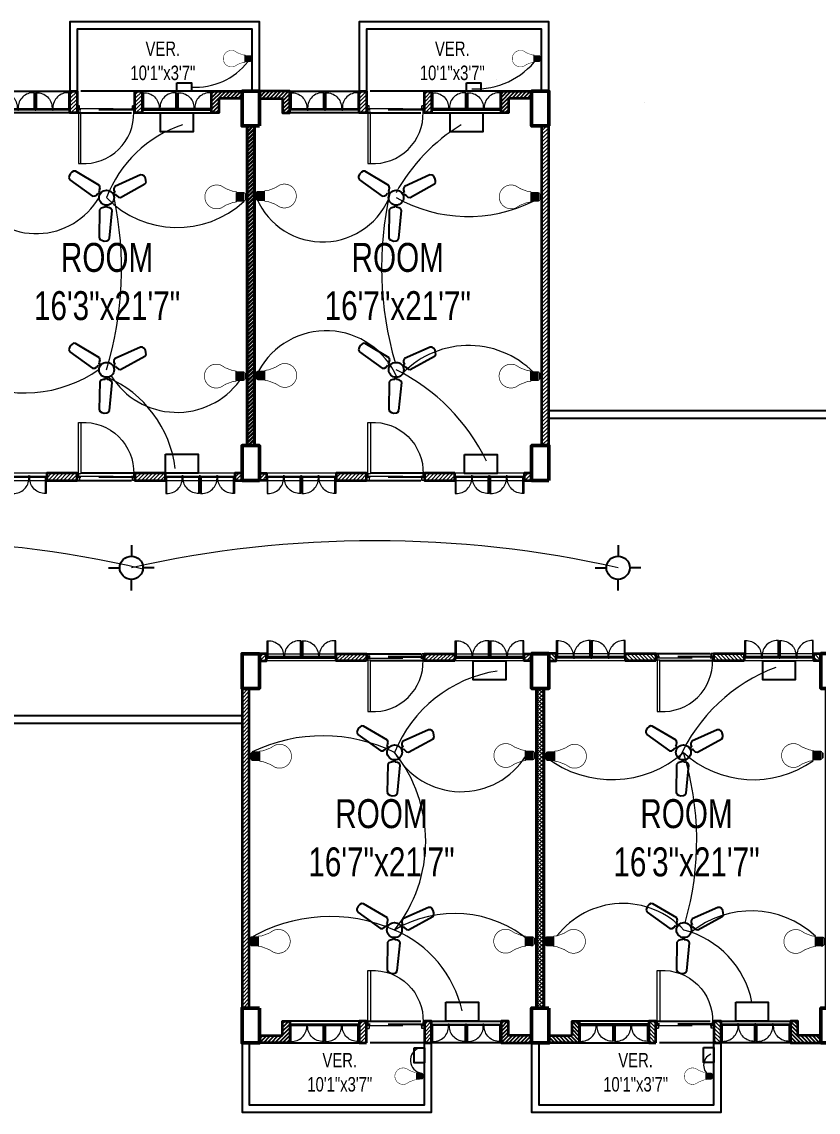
# Model space of a CAD drawing. Extents: x 0 to 3898, y 0 to 1781.
# Drawn here: x 986 to 1537, y 0 to 754 of the extents above; entities that cross this region are included whole.
import ezdxf

# ---------------------------------------------------------------- set-up
doc = ezdxf.new("R2010")
doc.units = 0
doc.header["$LTSCALE"] = 10
doc.linetypes.add('DASHED2', pattern=[0.375, 0.25, -0.125])
for name, color, linetype, lineweight in [('A-TEXT', 7, 'Continuous', 5), ('ar-DOOR-WOOD', 44, 'Continuous', 0), ('e conduit 1', 90, 'Continuous', 5), ('e conduit 2', 210, 'Continuous', 5), ('Main Wall', 250, 'Continuous', 13)]:
    doc.layers.add(name, color=color, linetype=linetype, lineweight=lineweight)
doc.layers.add('hatch brick', color=32, linetype='Continuous', lineweight=0, transparency=0.4)
doc.styles.add('SIMPLE', font='romantic.ttf')
pattern_1 = [(45, (0, 0), (-1.3258252147, 1.3258252147), [])]
pattern_2 = [(45, (-53853.5333, -18641.9185), (-1.325825215, 1.325825215), [])]
pattern_3 = [(45, (-1497151.3946, -132528.2005), (-1.3258252147, 1.3258252147), [])]

# ---------------------------------------------------------------- blocks, each defined once
blk = doc.blocks.new('DOOR_45')
at = {"layer": 'ar-DOOR-WOOD'}
for p, q in [((-11008.75, 15426.44), (-11008.75, 15424.44)), ((-10968.75, 15426.44), (-11008.75, 15426.44)), ((-10968.75, 15427.44), (-10963.75, 15427.44)), ((-10968.75, 15427.44), (-10968.75, 15426.44)), ((-10968.75, 15424.44), (-10968.75, 15426.44)), ((-10968.75, 15426.44), (-10966.75, 15426.44)), ((-10966.75, 15426.44), (-10966.75, 15425.44)), ((-10963.75, 15427.44), (-10963.75, 15425.44)), ((-11008.75, 15424.44), (-10968.75, 15424.44)), ((-10966.75, 15425.44), (-10963.75, 15425.44)), ((-10968.75, 15382.44), (-10968.75, 15383.44)), ((-10968.75, 15383.44), (-10966.75, 15383.44)), ((-10966.75, 15384.44), (-10963.75, 15384.44)), ((-10966.75, 15383.44), (-10966.75, 15384.44)), ((-10963.75, 15382.44), (-10963.75, 15384.44)), ((-10968.75, 15382.44), (-10963.75, 15382.44))]:
    blk.add_line(p, q, dxfattribs=at)
for points in [[(-10968.75, 15426.44), (-11008.75, 15426.44), (-11008.75, 15424.44), (-10968.75, 15424.44)], [(-10963.75, 15427.44), (-10968.75, 15427.44), (-10968.75, 15426.44), (-10966.75, 15426.44), (-10966.75, 15425.44), (-10963.75, 15425.44)], [(-10968.75, 15383.44), (-10968.75, 15382.44), (-10963.75, 15382.44), (-10963.75, 15384.44), (-10966.75, 15384.44), (-10966.75, 15383.44)]]:
    blk.add_lwpolyline(points, close=True, dxfattribs=at)
blk.add_arc((-10969.89, 15422.35), 38.92, 176.90834, 271.67702, dxfattribs=at)
blk = doc.blocks.new('DOOR_40')
at = {"layer": 'ar-DOOR-WOOD'}
for p, q in [((-11029.1, 15421.4), (-11064.1, 15421.4)), ((-11064.1, 15421.4), (-11064.1, 15419.4)), ((-11064.1, 15419.4), (-11029.1, 15419.4)), ((-11029.1, 15422.4), (-11024.1, 15422.4)), ((-11029.1, 15422.4), (-11029.1, 15421.4)), ((-11029.1, 15419.4), (-11029.1, 15421.4)), ((-11029.1, 15421.4), (-11027.1, 15421.4)), ((-11027.1, 15421.4), (-11027.1, 15420.4)), ((-11027.1, 15420.4), (-11024.1, 15420.4)), ((-11024.1, 15422.4), (-11024.1, 15420.4)), ((-11029.1, 15383.4), (-11027.1, 15383.4)), ((-11029.1, 15382.4), (-11029.1, 15383.4)), ((-11029.1, 15382.4), (-11024.1, 15382.4)), ((-11027.1, 15383.4), (-11027.1, 15384.4)), ((-11027.1, 15384.4), (-11024.1, 15384.4)), ((-11024.1, 15382.4), (-11024.1, 15384.4))]:
    blk.add_line(p, q, dxfattribs=at)
blk.add_arc((-11029.4, 15418.2), 34.8, 178.03, 270.3561, dxfattribs=at)
blk = doc.blocks.new('room 1')
h = blk.add_hatch()
h.set_pattern_fill('ANSI31', color=256, scale=15)
h.set_pattern_definition(pattern_1)
h.paths.add_polyline_path([(1498318.01, 133229.01), (1498318.01, 133219.01), (1498323.01, 133219.01), (1498323.01, 133234.01), (1498302.01, 133234.01), (1498302.01, 133229.01), (1498302.01, 133229.01)])
h = blk.add_hatch()
h.set_pattern_fill('ANSI31', color=256, scale=15)
h.set_pattern_definition(pattern_1)
h.paths.add_polyline_path([(1498474.01, 133229.01), (1498474.01, 133219.01), (1498469.01, 133219.01), (1498469.01, 133234.01), (1498490.01, 133234.01), (1498490.01, 133229.01), (1498490.01, 133229.01)])
at = {"layer": 'hatch brick'}
h = blk.add_hatch(dxfattribs=at)
h.set_pattern_fill('ANSI31', color=256, scale=15)
h.set_pattern_definition([(45, (69, 2), (-1.3258252147, 1.3258252147), [])])
h.paths.add_polyline_path([(1498376.01, 133234.01), (1498376.01, 133219.01), (1498376.01, 133219.01), (1498371.01, 133219.01), (1498371.01, 133234.01)])
h = blk.add_hatch(dxfattribs=at)
h.set_pattern_fill('ANSI31', color=256, scale=15)
h.set_pattern_definition([(45, (114, 2), (-1.3258252147, 1.3258252147), [])])
h.paths.add_polyline_path([(1498421.01, 133234.01), (1498421.01, 133219.01), (1498421.01, 133219.01), (1498416.01, 133219.01), (1498416.01, 133234.01)])
h = blk.add_hatch(dxfattribs=at)
h.set_pattern_fill('ANSI31', color=256, scale=15)
h.set_pattern_definition(pattern_1)
h.paths.add_polyline_path([(1498298.51, 132989.01), (1498293.51, 132989.01), (1498293.51, 133210.01), (1498298.51, 133210.01)])
h = blk.add_hatch(dxfattribs=at)
h.set_pattern_fill('ANSI31', color=256, scale=15)
h.set_pattern_definition(pattern_1)
h.paths.add_polyline_path([(1498493.51, 132989.01), (1498498.51, 132989.01), (1498498.51, 133210.01), (1498493.51, 133210.01)])
h = blk.add_hatch(dxfattribs=at)
h.set_pattern_fill('ANSI31', color=256, scale=15)
h.set_pattern_definition([(45, (-14.5, 0), (-1.3258252147, 1.3258252147), [])])
h.paths.add_polyline_path([(1498302.01, 132970.01), (1498307.01, 132970.01), (1498307.01, 132965.01), (1498302.01, 132965.01)])
h = blk.add_hatch(dxfattribs=at)
h.set_pattern_fill('ANSI31', color=256, scale=15)
h.set_pattern_definition([(45, (-5, -252), (-1.3258252147, 1.3258252147), [])])
h.paths.add_polyline_path([(1498376.01, 132970.01), (1498355.01, 132970.01), (1498355.01, 132965.01), (1498376.01, 132965.01)])
h = blk.add_hatch(dxfattribs=at)
h.set_pattern_fill('ANSI31', color=256, scale=15)
h.set_pattern_definition([(45, (1.2113, 4e-09), (-1.3258252147, 1.3258252147), [])])
h.paths.add_polyline_path([(1498437.01, 132970.01), (1498416.01, 132970.01), (1498416.01, 132965.01), (1498437.01, 132965.01)])
h = blk.add_hatch(dxfattribs=at)
h.set_pattern_fill('ANSI31', color=256, scale=15)
h.set_pattern_definition(pattern_1)
h.paths.add_polyline_path([(1498490.01, 132970.01), (1498485.01, 132970.01), (1498485.01, 132965.01), (1498490.01, 132965.01)])
for points in [[(1498323.01, 133234.01), (1498371.01, 133234.01), (1498371.01, 133219.01), (1498323.01, 133219.01)], [(1498469.01, 133234.01), (1498421.01, 133234.01), (1498421.01, 133219.01), (1498469.01, 133219.01)]]:
    blk.add_lwpolyline(points, close=True)
at = {"linetype": 'DASHED2', "ltscale": 15}
for points in [[(1498376.01, 133219.01), (1498416.01, 133219.01), (1498416.01, 133234.01), (1498376.01, 133234.01)], [(1498376.01, 132965.01), (1498416.01, 132965.01), (1498416.01, 132970.01), (1498376.01, 132970.01)]]:
    blk.add_lwpolyline(points, close=True, dxfattribs=at)
at = {"layer": 'Main Wall', "color": 1, "lineweight": 50}
for points in [[(1498302.01, 133210.01), (1498290.01, 133210.01), (1498290.01, 133234.01), (1498302.01, 133234.01), (1498302.01, 133210.01)], [(1498502.01, 133210.01), (1498490.01, 133210.01), (1498490.01, 133234.01), (1498502.01, 133234.01), (1498502.01, 133210.01)], [(1498302.01, 132965.01), (1498290.01, 132965.01), (1498290.01, 132989.01), (1498302.01, 132989.01), (1498302.01, 132965.01)], [(1498502.01, 132965.01), (1498490.01, 132965.01), (1498490.01, 132989.01), (1498502.01, 132989.01), (1498502.01, 132965.01)]]:
    blk.add_lwpolyline(points, dxfattribs=at)
at = {"layer": 'Main Wall', "lineweight": 35}
for points in [[(1498318.01, 133229.01), (1498318.01, 133219.01), (1498323.01, 133219.01), (1498323.01, 133234.01), (1498302.01, 133234.01), (1498302.01, 133229.01), (1498302.01, 133229.01), (1498302.01, 133229.01), (1498318.01, 133229.01)], [(1498474.01, 133229.01), (1498474.01, 133219.01), (1498469.01, 133219.01), (1498469.01, 133234.01), (1498490.01, 133234.01), (1498490.01, 133229.01), (1498490.01, 133229.01), (1498490.01, 133229.01), (1498474.01, 133229.01)], [(1498376.01, 132970.01), (1498376.01, 132970.01), (1498355.01, 132970.01), (1498355.01, 132965.01), (1498376.01, 132965.01), (1498376.01, 132970.01)]]:
    blk.add_lwpolyline(points, dxfattribs=at)
for points in [[(1498376.01, 133234.01), (1498376.01, 133219.01), (1498376.01, 133219.01), (1498376.01, 133219.01), (1498371.01, 133219.01), (1498371.01, 133234.01)], [(1498421.01, 133234.01), (1498421.01, 133219.01), (1498421.01, 133219.01), (1498421.01, 133219.01), (1498416.01, 133219.01), (1498416.01, 133234.01)], [(1498298.51, 132989.01), (1498293.51, 132989.01), (1498293.51, 133210.01), (1498298.51, 133210.01)], [(1498493.51, 132989.01), (1498498.51, 132989.01), (1498498.51, 133210.01), (1498493.51, 133210.01)], [(1498302.01, 132970.01), (1498307.01, 132970.01), (1498307.01, 132965.01), (1498302.01, 132965.01)], [(1498437.01, 132970.01), (1498416.01, 132970.01), (1498416.01, 132965.01), (1498437.01, 132965.01)], [(1498490.01, 132970.01), (1498485.01, 132970.01), (1498485.01, 132965.01), (1498490.01, 132965.01)]]:
    blk.add_lwpolyline(points, close=True, dxfattribs=at)
at = {"layer": 'Main Wall', "color": 150}
for points in [[(1498371.01, 133221.01), (1498323.61, 133221.01), (1498323.61, 133222.01), (1498371.01, 133222.01)], [(1498371.01, 133221.01), (1498323.61, 133221.01), (1498323.61, 133221.51), (1498371.01, 133221.51)], [(1498421.01, 133221.01), (1498468.41, 133221.01), (1498468.41, 133222.01), (1498421.01, 133222.01)], [(1498421.01, 133221.01), (1498468.41, 133221.01), (1498468.41, 133221.51), (1498421.01, 133221.51)], [(1498307.01, 132968.01), (1498354.41, 132968.01), (1498354.41, 132967.01), (1498307.01, 132967.01)], [(1498307.01, 132968.01), (1498354.41, 132968.01), (1498354.41, 132967.51), (1498307.01, 132967.51)], [(1498437.61, 132968.01), (1498484.41, 132968.01), (1498484.41, 132967.01), (1498437.61, 132967.01)], [(1498437.61, 132968.01), (1498484.41, 132968.01), (1498484.41, 132967.51), (1498437.61, 132967.51)]]:
    blk.add_lwpolyline(points, close=True, dxfattribs=at)
at = {"layer": 'Main Wall', "color": 150, "linetype": 'DASHED2', "ltscale": 10}
for points in [[(1498376.01, 133222.01), (1498416.01, 133222.01), (1498416.01, 133221.01), (1498376.01, 133221.01)], [(1498376.01, 133222.01), (1498416.01, 133222.01), (1498416.01, 133221.51), (1498376.01, 133221.51)], [(1498376.01, 132968.01), (1498416.01, 132968.01), (1498416.01, 132967.01), (1498376.01, 132967.01)], [(1498376.01, 132968.01), (1498416.01, 132968.01), (1498416.01, 132967.51), (1498376.01, 132967.51)]]:
    blk.add_lwpolyline(points, close=True, dxfattribs=at)
at = {"layer": 'Main Wall'}
for points in [[(1498307.01, 132965.01), (1498355.01, 132965.01), (1498355.01, 132970.01), (1498307.01, 132970.01)], [(1498437.01, 132965.01), (1498485.01, 132965.01), (1498485.01, 132970.01), (1498437.01, 132970.01)]]:
    blk.add_lwpolyline(points, close=True, dxfattribs=at)
at = {"layer": 'Main Wall', "extrusion": (0, 0, -1)}
for name, p, xscale, yscale, zscale, rotation in [('DOOR_40', (-1502949.75, 129913.77), 0.2999999999999545, 0.2999999999999545, -0.2999999999999545, 270), ('DOOR_40', (-1502973.75, 129913.77), 0.2999999999999545, 0.2999999999999545, -0.2999999999999545, 270), ('DOOR_40', (-1493818.28, 129913.77), -0.2999999999999545, 0.2999999999999545, -0.2999999999999545, 90), ('DOOR_40', (-1493842.28, 129913.77), -0.2999999999999545, 0.2999999999999545, -0.2999999999999545, 90), ('DOOR_45', (-1512089.3, 142969.57), -0.8888888888889142, 0.8888888888889142, -0.8888888888889142, 270), ('DOOR_45', (-1512089.3, 123219.46), 0.8888888888889142, 0.8888888888889142, -0.8888888888889142, 270), ('DOOR_40', (-1493704.28, 136275.25), 0.2999999999999545, 0.2999999999999545, -0.2999999999999545, 90), ('DOOR_40', (-1493728.28, 136275.25), 0.2999999999999545, 0.2999999999999545, -0.2999999999999545, 90), ('DOOR_40', (-1493834.28, 136275.25), 0.2999999999999545, 0.2999999999999545, -0.2999999999999545, 90), ('DOOR_40', (-1493858.28, 136275.25), 0.2999999999999545, 0.2999999999999545, -0.2999999999999545, 90)]:
    blk.add_blockref(name, p, dxfattribs=dict(at, xscale=xscale, yscale=yscale, zscale=zscale, rotation=rotation))
at = {"layer": 'Main Wall'}
for p, xscale, yscale, zscale, rotation in [((1493720.28, 129913.77), 0.2999999999999545, 0.2999999999999545, 0.2999999999999545, 270), ((1493744.28, 129913.77), 0.2999999999999545, 0.2999999999999545, 0.2999999999999545, 270), ((1503047.75, 129913.77), -0.2999999999999545, 0.2999999999999545, 0.2999999999999546, 90), ((1503071.75, 129913.77), -0.2999999999999545, 0.2999999999999545, 0.2999999999999546, 90), ((1502933.75, 136275.25), 0.2999999999999546, 0.2999999999999546, 0.2999999999999546, 90), ((1502957.75, 136275.25), 0.2999999999999546, 0.2999999999999546, 0.2999999999999546, 90), ((1503063.75, 136275.25), 0.2999999999999546, 0.2999999999999546, 0.2999999999999546, 90), ((1503087.75, 136275.25), 0.2999999999999546, 0.2999999999999546, 0.2999999999999546, 90)]:
    blk.add_blockref('DOOR_40', p, dxfattribs=dict(at, xscale=xscale, yscale=yscale, zscale=zscale, rotation=rotation))
blk = doc.blocks.new('LED')
for p, q in [((-12.1, -25.6), (11.9, -25.6)), ((-11.6, -7.7), (11.7, -7.7)), ((-11.6, -11), (11.7, -9.6)), ((-11.6, -13.3), (11.7, -11.8)), ((-11.5, -15.5), (11.8, -14.1)), ((-11.3, -17.8), (11.9, -16.3)), ((-11.2, -20), (12.1, -18.6)), ((-11.2, -22.2), (12.1, -20.8)), ((-11.2, -24.5), (12.1, -23.1))]:
    blk.add_line(p, q)
at = {"lineweight": 9}
blk.add_line((7.8, -3.1), (-7.8, -3.1), dxfattribs=at)
for points, const_width in [([(5.3, 0), (5.4, 0), (5.7, 0), (6.1, -0.1), (6.6, -0.3), (7, -0.6), (7.2, -0.9), (7.4, -1.2), (7.5, -1.5), (7.7, -2), (7.7, -2.5), (7.8, -3.1), (7.7, -2.5), (7.7, -2), (7.5, -1.5), (7.4, -1.2), (7.2, -0.9), (7, -0.6), (6.6, -0.3), (6.1, -0.1), (5.7, 0), (5.4, 0), (5.3, 0), (-5.3, 0), (-5.4, 0), (-5.5, 0), (-5.8, 0), (-6.1, -0.1), (-6.4, -0.2), (-6.7, -0.5), (-7, -0.7), (-7.3, -1.1), (-7.6, -1.7), (-7.7, -2.3), (-7.8, -3.1), (-7.8, -3.1), (-7.9, -3.2), (-8.1, -3.2), (-8.3, -3.3), (-8.9, -3.6), (-9.6, -4.1), (-10.3, -4.7), (-11, -5.4), (-11.2, -5.9), (-11.4, -6.4), (-11.6, -7), (-11.6, -7.7), (-12.2, -7.7), (-12.1, -26)], 2), ([(-5.3, 0), (-5.4, 0), (-5.5, 0), (-5.8, 0), (-6.1, -0.1), (-6.4, -0.2), (-6.7, -0.5), (-7, -0.7), (-7.3, -1.1), (-7.6, -1.7), (-7.7, -2.3), (-7.8, -3.1)], 1), ([(-0.1, -111.1), (-0.2, -111.1), (-1, -111.1), (-1.8, -111.1), (-2.6, -111.1), (-3.4, -111), (-4.2, -110.9), (-5, -110.8), (-5.8, -110.6), (-6.6, -110.5), (-7.4, -110.3), (-8.1, -110.1), (-8.9, -109.9), (-9.6, -109.7), (-10.4, -109.5), (-11.1, -109.2), (-11.8, -108.9), (-12.5, -108.7), (-13.2, -108.3), (-13.9, -108), (-14.6, -107.7), (-15.3, -107.3), (-16, -106.9), (-16.6, -106.6), (-17.3, -106.2), (-17.9, -105.7), (-18.5, -105.3), (-19.2, -104.8), (-19.8, -104.4), (-20.4, -103.9), (-20.9, -103.4), (-21.5, -102.9), (-22.1, -102.4), (-22.6, -101.9), (-23.1, -101.3), (-23.7, -100.8), (-24.2, -100.2), (-24.6, -99.6), (-25.1, -99), (-25.6, -98.4), (-26, -97.8), (-26.5, -97.2), (-26.9, -96.5), (-27.3, -95.9), (-27.7, -95.2), (-28.1, -94.6), (-28.4, -93.9), (-28.8, -93.2), (-29.1, -92.5), (-29.4, -91.8), (-29.7, -91.1), (-30, -90.4), (-30.2, -89.6), (-30.5, -88.9), (-30.7, -88.1), (-30.9, -87.4), (-31.1, -86.6), (-31.2, -85.9), (-31.4, -85.1), (-31.5, -84.3), (-31.6, -83.5), (-31.7, -82.7), (-31.8, -81.9), (-31.8, -81.1), (-31.9, -80.3), (-31.9, -79.5), (-31.9, -78.2), (-31.8, -77), (-31.7, -75.8), (-31.5, -74.6), (-31.3, -73.4), (-31.1, -72.2), (-30.8, -71.1), (-30.4, -69.9), (-30, -68.8), (-29.6, -67.7), (-29.2, -66.6), (-22.1, -55), (-14.6, -35.3), (-14.1, -29.7), (-14.1, -27.1), (-12.1, -25.6)], 1.8), ([(-0.1, -111.1), (0, -111.1), (0.8, -111.1), (1.6, -111.1), (2.5, -111.1), (3.3, -111), (4, -110.9), (4.8, -110.8), (5.6, -110.6), (6.4, -110.5), (7.2, -110.3), (7.9, -110.1), (8.7, -109.9), (9.4, -109.7), (10.2, -109.5), (10.9, -109.2), (11.6, -108.9), (12.3, -108.7), (13, -108.3), (13.7, -108), (14.4, -107.7), (15.1, -107.3), (15.8, -106.9), (16.4, -106.6), (17.1, -106.2), (17.7, -105.7), (18.3, -105.3), (19, -104.8), (19.6, -104.4), (20.2, -103.9), (20.7, -103.4), (21.3, -102.9), (21.9, -102.4), (22.4, -101.9), (22.9, -101.3), (23.5, -100.8), (24, -100.2), (24.5, -99.6), (24.9, -99), (25.4, -98.4), (25.8, -97.8), (26.3, -97.2), (26.7, -96.5), (27.1, -95.9), (27.5, -95.2), (27.9, -94.6), (28.2, -93.9), (28.6, -93.2), (28.9, -92.5), (29.2, -91.8), (29.5, -91.1), (29.8, -90.4), (30, -89.6), (30.3, -88.9), (30.5, -88.1), (30.7, -87.4), (30.9, -86.6), (31, -85.9), (31.2, -85.1), (31.3, -84.3), (31.4, -83.5), (31.5, -82.7), (31.6, -81.9), (31.6, -81.1), (31.7, -80.3), (31.7, -79.5), (31.7, -78.2), (31.6, -77), (31.5, -75.8), (31.3, -74.6), (31.1, -73.4), (30.9, -72.2), (30.6, -71.1), (30.2, -69.9), (29.9, -68.8), (29.4, -67.7), (29, -66.6), (21.9, -55), (14.4, -35.3), (13.9, -29.7), (13.9, -27.1), (11.9, -25.6)], 1.8), ([(11.9, -26.1), (11.9, -7.7), (11.7, -7.7), (11.6, -7), (11.4, -6.4), (11.2, -5.9), (11, -5.4), (10.3, -4.7), (9.6, -4.1), (8.9, -3.6), (8.3, -3.3), (7.9, -3.2), (7.8, -3.1), (7.8, -3.1)], 2)]:
    blk.add_lwpolyline(points, dxfattribs=dict(const_width=const_width))
at = {"color": 7, "lineweight": 20}
blk.add_open_spline([(-9.8, -25.6), (-9.8, -25.6), (9.4, -25.6), (9.4, -25.6)], degree=3, dxfattribs=at)
blk = doc.blocks.new('6')
at = {"color": 7}
for p, q in [((3268, -2243), (3260, -2275)), ((3260, -2275), (3351, -2687)), ((3285, -2228), (3268, -2243)), ((3322, -2211), (3285, -2228)), ((3359, -2211), (3322, -2211)), ((3387, -2215), (3359, -2211)), ((3407, -2236), (3387, -2215)), ((3533, -2638), (3407, -2236)), ((3351, -2687), (3378, -2709)), ((3378, -2709), (3403, -2714)), ((3403, -2714), (3440, -2709)), ((3440, -2709), (3450, -2742)), ((3468, -2701), (3489, -2690)), ((3477, -2735), (3468, -2701)), ((3489, -2690), (3518, -2669)), ((3518, -2669), (3533, -2638)), ((3291, -2913), (3005, -3223)), ((3325, -2910), (3291, -2913)), ((3357, -2925), (3325, -2910)), ((3378, -2938), (3357, -2925)), ((3403, -2913), (3378, -2938)), ((3399, -2958), (3423, -2933)), ((3422, -2988), (3399, -2958)), ((3594, -2888), (3628, -2897)), ((3635, -2869), (3601, -2861)), ((3628, -2897), (3627, -2922)), ((3627, -2922), (3631, -2958)), ((3631, -2958), (3650, -2985)), ((3649, -2835), (3635, -2869)), ((3666, -2816), (3649, -2835)), ((3699, -2804), (3666, -2816)), ((4101, -2931), (3699, -2804)), ((4124, -2954), (4101, -2931)), ((4129, -2976), (4124, -2954)), ((3113, -3331), (3424, -3046)), ((3429, -3011), (3422, -2988)), ((3424, -3046), (3429, -3011)), ((3650, -2985), (4061, -3078)), ((4061, -3078), (4089, -3071)), ((4089, -3071), (4107, -3048)), ((4107, -3048), (4125, -3016)), ((4125, -3016), (4129, -2976)), ((3005, -3223), (2997, -3251)), ((2997, -3251), (3008, -3278)), ((3008, -3278), (3026, -3309)), ((3026, -3309), (3059, -3333)), ((3059, -3333), (3081, -3340)), ((3081, -3340), (3113, -3331))]:
    blk.add_line(p, q, dxfattribs=at)
blk.add_circle((3491, -2846), 113, dxfattribs=at)

msp = doc.modelspace()

# ---------------------------------------------------------------- hatches: boundary and pattern name
h = msp.add_hatch()
h.set_pattern_fill('ANSI31', color=256, scale=15)
h.set_pattern_definition(pattern_3)
h.paths.add_polyline_path([(1166.62, 700.81), (1166.62, 690.81), (1171.62, 690.81), (1171.62, 705.81), (1150.62, 705.81), (1150.62, 700.81), (1150.62, 700.81)])
h = msp.add_hatch()
h.set_pattern_fill('ANSI31', color=256, scale=15)
h.set_pattern_definition(pattern_3)
h.paths.add_polyline_path([(1322.62, 700.81), (1322.62, 690.81), (1317.62, 690.81), (1317.62, 705.81), (1338.62, 705.81), (1338.62, 700.81), (1338.62, 700.81)])
h = msp.add_hatch()
h.set_pattern_fill('ANSI31', color=256, scale=15)
h.set_pattern_definition(pattern_2)
h.paths.add_polyline_path([(1166.62, 52.94), (1166.62, 62.94), (1171.62, 62.94), (1171.62, 47.94), (1150.62, 47.94), (1150.62, 52.94), (1150.62, 52.94)])
h = msp.add_hatch()
h.set_pattern_fill('ANSI31', color=256, scale=15)
h.set_pattern_definition(pattern_2)
h.paths.add_polyline_path([(1322.62, 52.94), (1322.62, 62.94), (1317.62, 62.94), (1317.62, 47.94), (1338.62, 47.94), (1338.62, 52.94), (1338.62, 52.94)])
at = {"layer": 'hatch brick'}
h = msp.add_hatch(dxfattribs=at)
h.set_pattern_fill('ANSI31', color=256, scale=15)
h.set_pattern_definition([(45, (-1497082.3946, -132526.2005), (-1.3258252147, 1.3258252147), [])])
h.paths.add_polyline_path([(1224.62, 705.81), (1224.62, 690.81), (1224.62, 690.81), (1219.62, 690.81), (1219.62, 705.81)])
h = msp.add_hatch(dxfattribs=at)
h.set_pattern_fill('ANSI31', color=256, scale=15)
h.set_pattern_definition([(45, (-1497037.3946, -132526.2005), (-1.3258252147, 1.3258252147), [])])
h.paths.add_polyline_path([(1269.62, 705.81), (1269.62, 690.81), (1269.62, 690.81), (1264.62, 690.81), (1264.62, 705.81)])
h = msp.add_hatch(dxfattribs=at)
h.set_pattern_fill('ANSI31', color=256, scale=15)
h.set_pattern_definition(pattern_3)
h.paths.add_polyline_path([(1147.12, 460.81), (1142.12, 460.81), (1142.12, 681.81), (1147.12, 681.81)])
h = msp.add_hatch(dxfattribs=at)
h.set_pattern_fill('ANSI31', color=256, scale=15)
h.set_pattern_definition([(45, (-1497147.8946, -132528.2005), (-1.3258252147, 1.3258252147), [])])
h.paths.add_polyline_path([(1345.62, 460.81), (1350.62, 460.81), (1350.62, 681.81), (1345.62, 681.81)])
h = msp.add_hatch(dxfattribs=at)
h.set_pattern_fill('ANSI31', color=256, scale=15)
h.set_pattern_definition([(45, (-1497165.8946, -132528.2005), (-1.3258252147, 1.3258252147), [])])
h.paths.add_polyline_path([(1150.62, 441.81), (1155.62, 441.81), (1155.62, 436.81), (1150.62, 436.81)])
h = msp.add_hatch(dxfattribs=at)
h.set_pattern_fill('ANSI31', color=256, scale=15)
h.set_pattern_definition([(45, (-1497156.3946, -132780.2005), (-1.3258252147, 1.3258252147), [])])
h.paths.add_polyline_path([(1224.62, 441.81), (1203.62, 441.81), (1203.62, 436.81), (1224.62, 436.81)])
h = msp.add_hatch(dxfattribs=at)
h.set_pattern_fill('ANSI31', color=256, scale=15)
h.set_pattern_definition([(45, (-1497150.1833, -132528.2005), (-1.3258252147, 1.3258252147), [])])
h.paths.add_polyline_path([(1285.62, 441.81), (1264.62, 441.81), (1264.62, 436.81), (1285.62, 436.81)])
h = msp.add_hatch(dxfattribs=at)
h.set_pattern_fill('ANSI31', color=256, scale=15)
h.set_pattern_definition(pattern_3)
h.paths.add_polyline_path([(1338.62, 441.81), (1333.62, 441.81), (1333.62, 436.81), (1338.62, 436.81)])
h = msp.add_hatch(dxfattribs=at)
h.set_pattern_fill('ANSI31', color=256, scale=15)
h.set_pattern_definition([(45, (-53868.0333, -18641.9185), (-1.325825215, 1.325825215), [])])
h.paths.add_polyline_path([(1150.62, 311.94), (1155.62, 311.94), (1155.62, 316.94), (1150.62, 316.94)])
h = msp.add_hatch(dxfattribs=at)
h.set_pattern_fill('ANSI31', color=256, scale=15)
h.set_pattern_definition([(45, (-53858.5333, -18893.9185), (-1.325825215, 1.325825215), [])])
h.paths.add_polyline_path([(1224.62, 311.94), (1203.62, 311.94), (1203.62, 316.94), (1224.62, 316.94)])
h = msp.add_hatch(dxfattribs=at)
h.set_pattern_fill('ANSI31', color=256, scale=15)
h.set_pattern_definition([(45, (-53852.322, -18641.9185), (-1.325825215, 1.325825215), [])])
h.paths.add_polyline_path([(1285.62, 311.94), (1264.62, 311.94), (1264.62, 316.94), (1285.62, 316.94)])
h = msp.add_hatch(dxfattribs=at)
h.set_pattern_fill('ANSI31', color=256, scale=15)
h.set_pattern_definition(pattern_2)
h.paths.add_polyline_path([(1338.62, 311.94), (1333.62, 311.94), (1333.62, 316.94), (1338.62, 316.94)])
h = msp.add_hatch(dxfattribs=at)
h.set_pattern_fill('ANSI31', color=256, scale=15)
h.set_pattern_definition([(45, (-53857.0333, -18641.9185), (-1.325825215, 1.325825215), [])])
h.paths.add_polyline_path([(1143.62, 292.94), (1138.62, 292.94), (1138.62, 71.94), (1143.62, 71.94)])
h = msp.add_hatch(dxfattribs=at)
h.set_pattern_fill('ANSI31', color=256, scale=15)
h.set_pattern_definition(pattern_2)
h.paths.add_polyline_path([(1342.12, 292.94), (1347.12, 292.94), (1347.12, 71.94), (1342.12, 71.94)])
h = msp.add_hatch(dxfattribs=at)
h.set_pattern_fill('ANSI31', color=256, scale=15)
h.set_pattern_definition([(45, (-53784.5333, -18639.9185), (-1.325825215, 1.325825215), [])])
h.paths.add_polyline_path([(1224.62, 47.94), (1224.62, 62.94), (1224.62, 62.94), (1219.62, 62.94), (1219.62, 47.94)])
h = msp.add_hatch(dxfattribs=at)
h.set_pattern_fill('ANSI31', color=256, scale=15)
h.set_pattern_definition([(45, (-53739.5333, -18639.9185), (-1.325825215, 1.325825215), [])])
h.paths.add_polyline_path([(1269.62, 47.94), (1269.62, 62.94), (1269.62, 62.94), (1264.62, 62.94), (1264.62, 47.94)])

# ---------------------------------------------------------------- linework, layer by layer
at = {"color": 240, "true_color": 0xed1f24}
for p, q in [((1314.42, 713.77), (1314.42, 713.77)), ((1416.56, 697.74), (1416.56, 697.74))]:
    msp.add_line(p, q, dxfattribs=at)
at = {"color": 30, "true_color": 0xf8991e}
for p, q in [((1062.14, 392.1), (1062.14, 384.41)), ((1398.41, 392.1), (1398.41, 384.41)), ((1046.42, 376.38), (1054.1, 376.38)), ((1077.86, 376.38), (1070.17, 376.38)), ((1382.69, 376.38), (1390.38, 376.38)), ((1414.14, 376.38), (1406.45, 376.38)), ((1062.14, 360.66), (1062.14, 368.34)), ((1398.41, 360.66), (1398.41, 368.34))]:
    msp.add_line(p, q, dxfattribs=at)
for points in [[(1150.62, 705.81), (1150.62, 753.81), (1019.62, 753.81), (1019.62, 705.81)], [(1145.62, 705.81), (1145.62, 748.81), (1024.62, 748.81), (1024.62, 705.81)], [(1350.62, 705.81), (1350.62, 753.81), (1219.62, 753.81), (1219.62, 705.81)], [(1345.62, 705.81), (1345.62, 748.81), (1224.62, 748.81), (1224.62, 705.81)], [(1138.62, 48), (1138.62, 0), (1269.62, 0), (1269.62, 48)], [(1143.62, 48), (1143.62, 5), (1264.62, 5), (1264.62, 48)], [(1338.62, 48), (1338.62, 0), (1469.62, 0), (1469.62, 48)], [(1343.62, 48), (1343.62, 5), (1464.62, 5), (1464.62, 48)]]:
    msp.add_lwpolyline(points)
at = {"color": 116, "true_color": 0x136734}
for points in [[(1093.62, 711.56), (1103.58, 711.56), (1103.58, 705.81), (1093.62, 705.81)], [(1293.62, 711.56), (1303.58, 711.56), (1303.58, 705.81), (1293.62, 705.81)], [(1082.37, 690.81), (1104.87, 690.81), (1104.87, 677.73), (1082.37, 677.73)], [(1282.37, 690.81), (1304.87, 690.81), (1304.87, 677.73), (1282.37, 677.73)], [(1085.69, 454.88), (1108.19, 454.88), (1108.19, 441.8), (1085.69, 441.8)], [(1292.27, 454.74), (1314.78, 454.74), (1314.78, 441.66), (1292.27, 441.66)], [(1298.37, 311.94), (1320.87, 311.94), (1320.87, 298.85), (1298.37, 298.85)], [(1498.37, 312), (1520.87, 312), (1520.87, 298.92), (1498.37, 298.92)], [(1279.41, 75.98), (1301.92, 75.98), (1301.92, 62.9), (1279.41, 62.9)], [(1479.68, 76.08), (1502.19, 76.08), (1502.19, 62.99), (1479.68, 62.99)], [(1257.44, 44.41), (1264.68, 44.41), (1264.68, 34.21), (1257.44, 34.21)], [(1457.4, 44.62), (1464.63, 44.62), (1464.63, 34.42), (1457.4, 34.42)]]:
    msp.add_lwpolyline(points, close=True, dxfattribs=at)
for points in [[(1171.62, 705.81), (1219.62, 705.81), (1219.62, 690.81), (1171.62, 690.81)], [(1317.62, 705.81), (1269.62, 705.81), (1269.62, 690.81), (1317.62, 690.81)], [(1350.62, 479.81), (1738.62, 479.81), (1738.62, 484.81), (1350.62, 484.81)], [(950.62, 269), (1138.62, 269), (1138.62, 274), (950.62, 274)], [(1171.62, 47.94), (1219.62, 47.94), (1219.62, 62.94), (1171.62, 62.94)], [(1317.62, 47.94), (1269.62, 47.94), (1269.62, 62.94), (1317.62, 62.94)]]:
    msp.add_lwpolyline(points, close=True)
at = {"linetype": 'DASHED2', "ltscale": 15}
for points in [[(1224.62, 690.81), (1264.62, 690.81), (1264.62, 705.81), (1224.62, 705.81)], [(1224.62, 436.81), (1264.62, 436.81), (1264.62, 441.81), (1224.62, 441.81)], [(1224.62, 316.94), (1264.62, 316.94), (1264.62, 311.94), (1224.62, 311.94)], [(1224.62, 62.94), (1264.62, 62.94), (1264.62, 47.94), (1224.62, 47.94)]]:
    msp.add_lwpolyline(points, close=True, dxfattribs=at)
at = {"color": 30, "true_color": 0xf8991e}
for centre in [(1062.14, 376.38), (1398.41, 376.38)]:
    msp.add_circle(centre, 8.03, dxfattribs=at)
at = {"layer": 'A-TEXT', "color": 18, "true_color": 0x000000}
for centre, radius, start, end in [((1123.73, 602.53), 84.16, 108.15848, 159.31903), ((1354.54, 575.56), 124.9, 121.11221, 151.28138), ((1468.11, 583.83), 233.11, 167.30223, 196.30916), ((815.84, 582.79), 239.5, 343.11632, 11.91901), ((1184.49, 391.04), 136.41, 25.60932, 63.60736), ((1013.37, 435.1), 79.74, 7.13188, 66.35676), ((1329.04, 214.42), 91.66, 98.81066, 158.02232), ((1549.52, 195.77), 119.37, 110.61015, 155.9087), ((1167.05, 187.37), 98.44, 321.35217, 38.55224), ((1246.93, 187.83), 205.83, 343.97373, 17.20865), ((1213.13, 52.66), 79.45, 12.6078, 67.18341), ((1427.81, 63.58), 64.36, 11.19463, 75.51147)]:
    msp.add_arc(centre, radius, start, end, dxfattribs=at)
at = {"layer": 'e conduit 1', "color": 18, "true_color": 0x000000}
for centre, radius, start, end in [((900.31, -352.7), 747.74, 76.87316, 102.82773), ((1230.28, -371.78), 766.81, 77.33392, 102.66608)]:
    msp.add_arc(centre, radius, start, end, dxfattribs=at)
at = {"layer": 'e conduit 2', "color": 18, "true_color": 0x000000}
for centre, radius, start, end in [((1106.49, 754.38), 45.79, 266.35073, 321.98832), ((1300.01, 761.2), 53.76, 267.32088, 322.39131), ((1194.35, 651.31), 49.69, 199.03959, 336.51858), ((996.34, 657.61), 50.25, 213.65359, 329.87431), ((1093.78, 679.44), 67.87, 224.04271, 313.1004), ((1294.75, 720.76), 101.51, 240.6866, 296.44923), ((1196.75, 487.17), 53.04, 23.29641, 151.6264), ((1295.15, 466.73), 63.32, 41.78483, 135.83805), ((988.33, 586.36), 89.11, 243.73413, 305.31923), ((1093.74, 537.41), 53.61, 211.83198, 323.81464), ((1194.48, 147.63), 112.59, 63.88634, 115.71084), ((1290.05, 274.08), 52.53, 208.85776, 328.44695), ((1394.17, 304.16), 74.24, 232.21166, 311.68881), ((1491.91, 301.31), 71.45, 227.39336, 305.26392), ((1401.76, 86.78), 57.5, 42.86342, 142.39759), ((1285.41, 57.09), 80.33, 49.60306, 121.08245), ((1490.25, 73.95), 65.24, 46.97594, 129.35709), ((1199.51, 25.26), 110, 66.17715, 120.83823), ((1263.96, 35.89), 9.01, 108.80521, 260.24837), ((1465.75, 32.42), 8.25, 113.20736, 245.18832)]:
    msp.add_arc(centre, radius, start, end, dxfattribs=at)
at = {"layer": 'Main Wall', "color": 1, "lineweight": 50}
for points in [[(1150.62, 681.81), (1138.62, 681.81), (1138.62, 705.81), (1150.62, 705.81), (1150.62, 681.81)], [(1350.62, 681.81), (1338.62, 681.81), (1338.62, 705.81), (1350.62, 705.81), (1350.62, 681.81)], [(1150.62, 436.81), (1138.62, 436.81), (1138.62, 460.81), (1150.62, 460.81), (1150.62, 436.81)], [(1350.62, 436.81), (1338.62, 436.81), (1338.62, 460.81), (1350.62, 460.81), (1350.62, 436.81)], [(1150.62, 316.94), (1138.62, 316.94), (1138.62, 292.94), (1150.62, 292.94), (1150.62, 316.94)], [(1350.62, 316.94), (1338.62, 316.94), (1338.62, 292.94), (1350.62, 292.94), (1350.62, 316.94)], [(1150.62, 71.94), (1138.62, 71.94), (1138.62, 47.94), (1150.62, 47.94), (1150.62, 71.94)], [(1350.62, 71.94), (1338.62, 71.94), (1338.62, 47.94), (1350.62, 47.94), (1350.62, 71.94)]]:
    msp.add_lwpolyline(points, dxfattribs=at)
at = {"layer": 'Main Wall', "lineweight": 35}
for points in [[(1166.62, 700.81), (1166.62, 690.81), (1171.62, 690.81), (1171.62, 705.81), (1150.62, 705.81), (1150.62, 700.81), (1150.62, 700.81), (1150.62, 700.81), (1166.62, 700.81)], [(1322.62, 700.81), (1322.62, 690.81), (1317.62, 690.81), (1317.62, 705.81), (1338.62, 705.81), (1338.62, 700.81), (1338.62, 700.81), (1338.62, 700.81), (1322.62, 700.81)], [(1224.62, 441.81), (1224.62, 441.81), (1203.62, 441.81), (1203.62, 436.81), (1224.62, 436.81), (1224.62, 441.81)], [(1224.62, 311.94), (1224.62, 311.94), (1203.62, 311.94), (1203.62, 316.94), (1224.62, 316.94), (1224.62, 311.94)], [(1166.62, 52.94), (1166.62, 62.94), (1171.62, 62.94), (1171.62, 47.94), (1150.62, 47.94), (1150.62, 52.94), (1150.62, 52.94), (1150.62, 52.94), (1166.62, 52.94)], [(1322.62, 52.94), (1322.62, 62.94), (1317.62, 62.94), (1317.62, 47.94), (1338.62, 47.94), (1338.62, 52.94), (1338.62, 52.94), (1338.62, 52.94), (1322.62, 52.94)]]:
    msp.add_lwpolyline(points, dxfattribs=at)
for points in [[(1224.62, 705.81), (1224.62, 690.81), (1224.62, 690.81), (1224.62, 690.81), (1219.62, 690.81), (1219.62, 705.81)], [(1269.62, 705.81), (1269.62, 690.81), (1269.62, 690.81), (1269.62, 690.81), (1264.62, 690.81), (1264.62, 705.81)], [(1147.12, 460.81), (1142.12, 460.81), (1142.12, 681.81), (1147.12, 681.81)], [(1345.62, 460.81), (1350.62, 460.81), (1350.62, 681.81), (1345.62, 681.81)], [(1150.62, 441.81), (1155.62, 441.81), (1155.62, 436.81), (1150.62, 436.81)], [(1285.62, 441.81), (1264.62, 441.81), (1264.62, 436.81), (1285.62, 436.81)], [(1338.62, 441.81), (1333.62, 441.81), (1333.62, 436.81), (1338.62, 436.81)], [(1150.62, 311.94), (1155.62, 311.94), (1155.62, 316.94), (1150.62, 316.94)], [(1285.62, 311.94), (1264.62, 311.94), (1264.62, 316.94), (1285.62, 316.94)], [(1338.62, 311.94), (1333.62, 311.94), (1333.62, 316.94), (1338.62, 316.94)], [(1143.62, 292.94), (1138.62, 292.94), (1138.62, 71.94), (1143.62, 71.94)], [(1342.12, 292.94), (1347.12, 292.94), (1347.12, 71.94), (1342.12, 71.94)], [(1224.62, 47.94), (1224.62, 62.94), (1224.62, 62.94), (1224.62, 62.94), (1219.62, 62.94), (1219.62, 47.94)], [(1269.62, 47.94), (1269.62, 62.94), (1269.62, 62.94), (1269.62, 62.94), (1264.62, 62.94), (1264.62, 47.94)]]:
    msp.add_lwpolyline(points, close=True, dxfattribs=at)
at = {"layer": 'Main Wall', "color": 150}
for points in [[(1219.62, 692.81), (1172.22, 692.81), (1172.22, 693.81), (1219.62, 693.81)], [(1269.62, 692.81), (1317.02, 692.81), (1317.02, 693.81), (1269.62, 693.81)], [(1219.62, 692.81), (1172.22, 692.81), (1172.22, 693.31), (1219.62, 693.31)], [(1269.62, 692.81), (1317.02, 692.81), (1317.02, 693.31), (1269.62, 693.31)], [(1155.62, 439.81), (1203.02, 439.81), (1203.02, 438.81), (1155.62, 438.81)], [(1155.62, 439.81), (1203.02, 439.81), (1203.02, 439.31), (1155.62, 439.31)], [(1286.22, 439.81), (1333.02, 439.81), (1333.02, 438.81), (1286.22, 438.81)], [(1286.22, 439.81), (1333.02, 439.81), (1333.02, 439.31), (1286.22, 439.31)], [(1155.62, 313.94), (1203.02, 313.94), (1203.02, 314.94), (1155.62, 314.94)], [(1155.62, 313.94), (1203.02, 313.94), (1203.02, 314.44), (1155.62, 314.44)], [(1286.22, 313.94), (1333.02, 313.94), (1333.02, 314.94), (1286.22, 314.94)], [(1286.22, 313.94), (1333.02, 313.94), (1333.02, 314.44), (1286.22, 314.44)], [(1219.62, 60.94), (1172.22, 60.94), (1172.22, 59.94), (1219.62, 59.94)], [(1219.62, 60.94), (1172.22, 60.94), (1172.22, 60.44), (1219.62, 60.44)], [(1269.62, 60.94), (1317.02, 60.94), (1317.02, 59.94), (1269.62, 59.94)], [(1269.62, 60.94), (1317.02, 60.94), (1317.02, 60.44), (1269.62, 60.44)]]:
    msp.add_lwpolyline(points, close=True, dxfattribs=at)
at = {"layer": 'Main Wall', "color": 150, "linetype": 'DASHED2', "ltscale": 10}
for points in [[(1224.62, 693.81), (1264.62, 693.81), (1264.62, 692.81), (1224.62, 692.81)], [(1224.62, 693.81), (1264.62, 693.81), (1264.62, 693.31), (1224.62, 693.31)], [(1224.62, 439.81), (1264.62, 439.81), (1264.62, 438.81), (1224.62, 438.81)], [(1224.62, 439.81), (1264.62, 439.81), (1264.62, 439.31), (1224.62, 439.31)], [(1224.62, 313.94), (1264.62, 313.94), (1264.62, 314.94), (1224.62, 314.94)], [(1224.62, 313.94), (1264.62, 313.94), (1264.62, 314.44), (1224.62, 314.44)], [(1224.62, 59.94), (1264.62, 59.94), (1264.62, 60.94), (1224.62, 60.94)], [(1224.62, 59.94), (1264.62, 59.94), (1264.62, 60.44), (1224.62, 60.44)]]:
    msp.add_lwpolyline(points, close=True, dxfattribs=at)
at = {"layer": 'Main Wall'}
for points in [[(1155.62, 436.81), (1203.62, 436.81), (1203.62, 441.81), (1155.62, 441.81)], [(1285.62, 436.81), (1333.62, 436.81), (1333.62, 441.81), (1285.62, 441.81)], [(1155.62, 316.94), (1203.62, 316.94), (1203.62, 311.94), (1155.62, 311.94)], [(1285.62, 316.94), (1333.62, 316.94), (1333.62, 311.94), (1285.62, 311.94)]]:
    msp.add_lwpolyline(points, close=True, dxfattribs=at)

# ---------------------------------------------------------------- block references
at = {"color": 1}
for p, xscale, yscale, zscale, rotation in [((1145.59, 728.36), -0.1793349189005943, 0.1793349189005943, 0.1793349189005943, 269.9999999998945), ((1345.25, 728.36), -0.1793349189005943, 0.1793349189005943, 0.1793349189005943, 269.9999999998945), ((1141.69, 632.79), -0.2590482185936613, 0.2590482185936613, 0.2590482185936613, 270), ((1147.3, 633.4), 0.2590482185936613, 0.2590482185936613, 0.2590482185936613, 90), ((1345.14, 632.79), -0.2590482185936613, 0.2590482185936613, 0.2590482185936613, 270), ((1345.03, 508.91), -0.2590482185936613, 0.2590482185936613, 0.2590482185936613, 270), ((1143.97, 246.11), 0.2590482185936613, 0.2590482185936613, 0.2590482185936613, 90), ((1341.44, 246.61), -0.2590482185936613, 0.2590482185936613, 0.2590482185936613, 270), ((1347.76, 246.11), 0.2590482185936613, 0.2590482185936613, 0.2590482185936613, 90), ((1540.18, 246.61), -0.2590482185936613, 0.2590482185936613, 0.2590482185936613, 270), ((1143.1, 118.13), 0.2590482185936613, 0.2590482185936613, 0.2590482185936613, 90), ((1341.3, 118.23), -0.2590482185936613, 0.2590482185936613, 0.2590482185936613, 269.9999999998945), ((1347.07, 118.13), 0.2590482185936613, 0.2590482185936613, 0.2590482185936613, 90), ((1541.79, 118.05), -0.2590482185936613, 0.2590482185936613, 0.2590482185936613, 269.9999999998945), ((1264.16, 24.92), -0.1793349189005943, 0.1793349189005943, 0.1793349189005943, 269.9999999998945), ((1464.14, 24.92), -0.1793349189005943, 0.1793349189005943, 0.1793349189005943, 269.9999999998945)]:
    msp.add_blockref('LED', p, dxfattribs=dict(at, xscale=xscale, yscale=yscale, zscale=zscale, rotation=rotation))
at = {"extrusion": (0, 0, -1), "xscale": -1, "zscale": -1}
msp.add_blockref('room 1', (1497351.39, -132528.2), dxfattribs=at)
at = {"color": 40, "true_color": 0xf8d731, "xscale": 0.04578869434389712, "yscale": 0.04578869434389712, "zscale": 0.04578869434389712, "rotation": 41.8550425353075}
for p in [(838.99, 622.64), (1039.05, 622.64), (839.01, 503.62), (1039.12, 503.62), (1038.03, 239.11), (1237.54, 239.11), (1037.93, 116.28), (1237.9, 116.28)]:
    msp.add_blockref('6', p, dxfattribs=at)
at = {"color": 30, "true_color": 0xf8991e, "yscale": 0.2590482185936613, "zscale": 0.2590482185936613}
for p, xscale, rotation in [((1141.37, 508.91), -0.2590482185936613, 270), ((1147.59, 509.36), 0.2590482185936613, 90)]:
    msp.add_blockref('LED', p, dxfattribs=dict(at, xscale=xscale, rotation=rotation))
at = {"xscale": -1, "rotation": 180}
msp.add_blockref('room 1', (-1496951.39, 133282.01), dxfattribs=at)
at = {"layer": 'Main Wall', "extrusion": (0, 0, -1)}
for name, p, xscale, yscale, zscale, rotation in [('DOOR_40', (-5798.35, -2614.43), 0.2999999999999545, 0.2999999999999545, -0.2999999999999545, 270), ('DOOR_40', (-5822.35, -2614.43), 0.2999999999999545, 0.2999999999999545, -0.2999999999999545, 270), ('DOOR_40', (-5896.35, -2614.43), 0.2999999999999545, 0.2999999999999545, -0.2999999999999546, 270), ('DOOR_40', (-5920.35, -2614.43), 0.2999999999999545, 0.2999999999999545, -0.2999999999999546, 270), ('DOOR_45', (-14937.9, -9308.74), 0.8888888888889142, 0.8888888888889142, -0.8888888888889142, 270), ('DOOR_40', (3447.11, 3747.05), 0.2999999999999545, 0.2999999999999545, -0.2999999999999545, 90), ('DOOR_40', (3423.11, 3747.05), 0.2999999999999545, 0.2999999999999545, -0.2999999999999545, 90), ('DOOR_40', (3317.11, 3747.05), 0.2999999999999545, 0.2999999999999545, -0.2999999999999545, 90), ('DOOR_40', (3293.11, 3747.05), 0.2999999999999545, 0.2999999999999545, -0.2999999999999545, 90), ('DOOR_40', (-5782.35, -2993.3), 0.2999999999999546, 0.2999999999999546, -0.2999999999999546, 270), ('DOOR_40', (-5806.35, -2993.3), 0.2999999999999546, 0.2999999999999546, -0.2999999999999546, 270), ('DOOR_40', (-5912.35, -2993.3), 0.2999999999999546, 0.2999999999999546, -0.2999999999999546, 270), ('DOOR_40', (-5936.35, -2993.3), 0.2999999999999546, 0.2999999999999546, -0.2999999999999546, 270), ('DOOR_45', (-14937.9, -9687.62), 0.8888888888889142, 0.8888888888889142, -0.8888888888889142, 270), ('DOOR_40', (3431.11, 3368.18), 0.2999999999999545, 0.2999999999999545, -0.2999999999999545, 90), ('DOOR_40', (3407.11, 3368.18), 0.2999999999999545, 0.2999999999999545, -0.2999999999999545, 90), ('DOOR_40', (3333.11, 3368.18), 0.2999999999999545, 0.2999999999999545, -0.2999999999999545, 90), ('DOOR_40', (3309.11, 3368.18), 0.2999999999999545, 0.2999999999999545, -0.2999999999999545, 90)]:
    msp.add_blockref(name, p, dxfattribs=dict(at, xscale=xscale, yscale=yscale, zscale=zscale, rotation=rotation))
at = {"layer": 'Main Wall'}
for name, p, xscale, yscale, zscale, rotation in [('DOOR_40', (-3431.11, -2614.43), 0.2999999999999545, 0.2999999999999545, 0.2999999999999545, 270), ('DOOR_40', (-3407.11, -2614.43), 0.2999999999999545, 0.2999999999999545, 0.2999999999999545, 270), ('DOOR_40', (-3333.11, -2614.43), 0.2999999999999545, 0.2999999999999545, 0.2999999999999545, 270), ('DOOR_40', (-3309.11, -2614.43), 0.2999999999999545, 0.2999999999999545, 0.2999999999999545, 270), ('DOOR_45', (14937.9, 10441.37), 0.8888888888889142, 0.8888888888889142, 0.8888888888889142, 90), ('DOOR_40', (5782.35, 3747.05), 0.2999999999999546, 0.2999999999999546, 0.2999999999999546, 90), ('DOOR_40', (5806.35, 3747.05), 0.2999999999999546, 0.2999999999999546, 0.2999999999999546, 90), ('DOOR_40', (5912.35, 3747.05), 0.2999999999999546, 0.2999999999999546, 0.2999999999999546, 90), ('DOOR_40', (5936.35, 3747.05), 0.2999999999999546, 0.2999999999999546, 0.2999999999999546, 90), ('DOOR_40', (-3447.11, -2993.3), 0.2999999999999545, 0.2999999999999545, 0.2999999999999545, 270), ('DOOR_40', (-3423.11, -2993.3), 0.2999999999999545, 0.2999999999999545, 0.2999999999999545, 270), ('DOOR_40', (-3317.11, -2993.3), 0.2999999999999545, 0.2999999999999545, 0.2999999999999545, 270), ('DOOR_40', (-3293.11, -2993.3), 0.2999999999999545, 0.2999999999999545, 0.2999999999999545, 270), ('DOOR_45', (14937.9, 10062.49), 0.8888888888889142, 0.8888888888889142, 0.8888888888889142, 90), ('DOOR_40', (5798.35, 3368.18), 0.2999999999999545, 0.2999999999999545, 0.2999999999999545, 90), ('DOOR_40', (5822.35, 3368.18), 0.2999999999999545, 0.2999999999999545, 0.2999999999999545, 90), ('DOOR_40', (5896.35, 3368.18), 0.2999999999999545, 0.2999999999999545, 0.2999999999999545, 90), ('DOOR_40', (5920.35, 3368.18), 0.2999999999999545, 0.2999999999999545, 0.2999999999999545, 90)]:
    msp.add_blockref(name, p, dxfattribs=dict(at, xscale=xscale, yscale=yscale, zscale=zscale, rotation=rotation))

# ---------------------------------------------------------------- texts
at = {"layer": 'A-TEXT', "attachment_point": 9, "style": 'SIMPLE'}
for s, insert, char_height, width in [('\\pxqc;{\\fSwis721 LtCn BT|b0|i0|c0|p34;VER.\\P10\'1"x3\'7"}', (1120.62, 713.38), 10, 73.4593), ('\\pxqc;{\\fSwis721 LtCn BT|b0|i0|c0|p34;VER.\\P10\'1"x3\'7"}', (1320.62, 713.38), 10, 73.4593), ('\\pxqc;{\\fSwis721 LtCn BT|b0|i0|c0|p34;ROOM\\P16\'3"x21\'7"}', (1118.82, 547.31), 20, 146.9187), ('\\pxqc;{\\fSwis721 LtCn BT|b0|i0|c0|p34;ROOM\\P16\'7"x21\'7"}', (1319.66, 547.31), 20, 146.9187), ('\\pxqc;{\\fSwis721 LtCn BT|b0|i0|c0|p34;ROOM\\P16\'3"x21\'7"}', (1519.17, 162.77), 20, 146.9187), ('\\pxqc;{\\fSwis721 LtCn BT|b0|i0|c0|p34;VER.\\P10\'1"x3\'7"}', (1242.86, 14.15), 10, 73.4593), ('\\pxqc;{\\fSwis721 LtCn BT|b0|i0|c0|p34;VER.\\P10\'1"x3\'7"}', (1447.28, 14.15), 10, 73.4593)]:
    msp.add_mtext(s, dxfattribs=dict(at, insert=insert, char_height=char_height, width=width))
at = {"layer": 'A-TEXT', "color": 7, "insert": (1308.4, 162.77), "char_height": 20, "width": 146.9187, "attachment_point": 9, "style": 'SIMPLE'}
msp.add_mtext('\\pxqc;{\\fSwis721 LtCn BT|b0|i0|c0|p34;ROOM\\P16\'7"x21\'7"}', dxfattribs=at)

doc.saveas('drawing.dxf')
